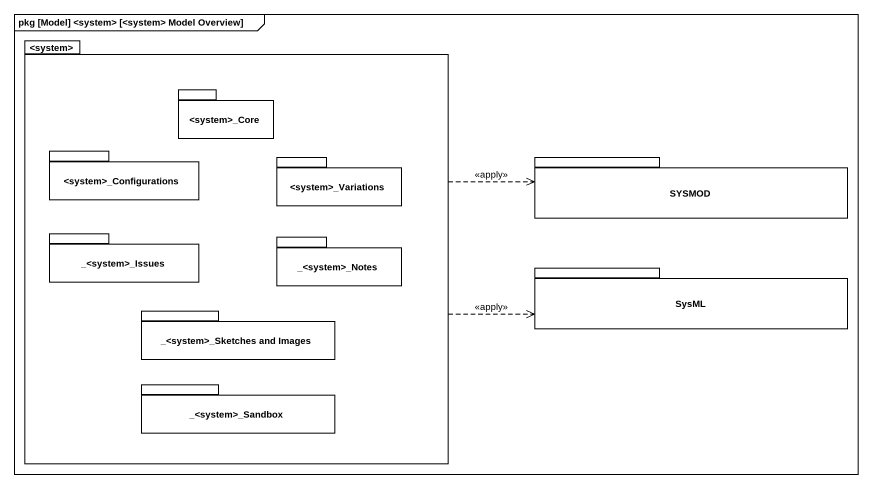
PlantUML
@startuml
mainframe pkg [Model] <system> [<system> Model Overview]
package "<system>" as system #FFFFFF {
  package "<system>_Core" as system_Core {
  }
  package "<system>_Configurations" as system_Configurations {
  }
  package "<system>_Variations" as system_Variations {
  }
  package "_<system>_Issues" as system_Issues {
  }
  package "_<system>_Notes" as system_Notes {
  }
  package "_<system>_Sketches and Images" as system_Sketches_and_Images {
  }
  package "_<system>_Sandbox" as system_Sandbox {
  }
}
package SYSMOD {
}
package SysML {
}
system .right.> SYSMOD : <<apply>>
system .right.> SysML : <<apply>>
@enduml
